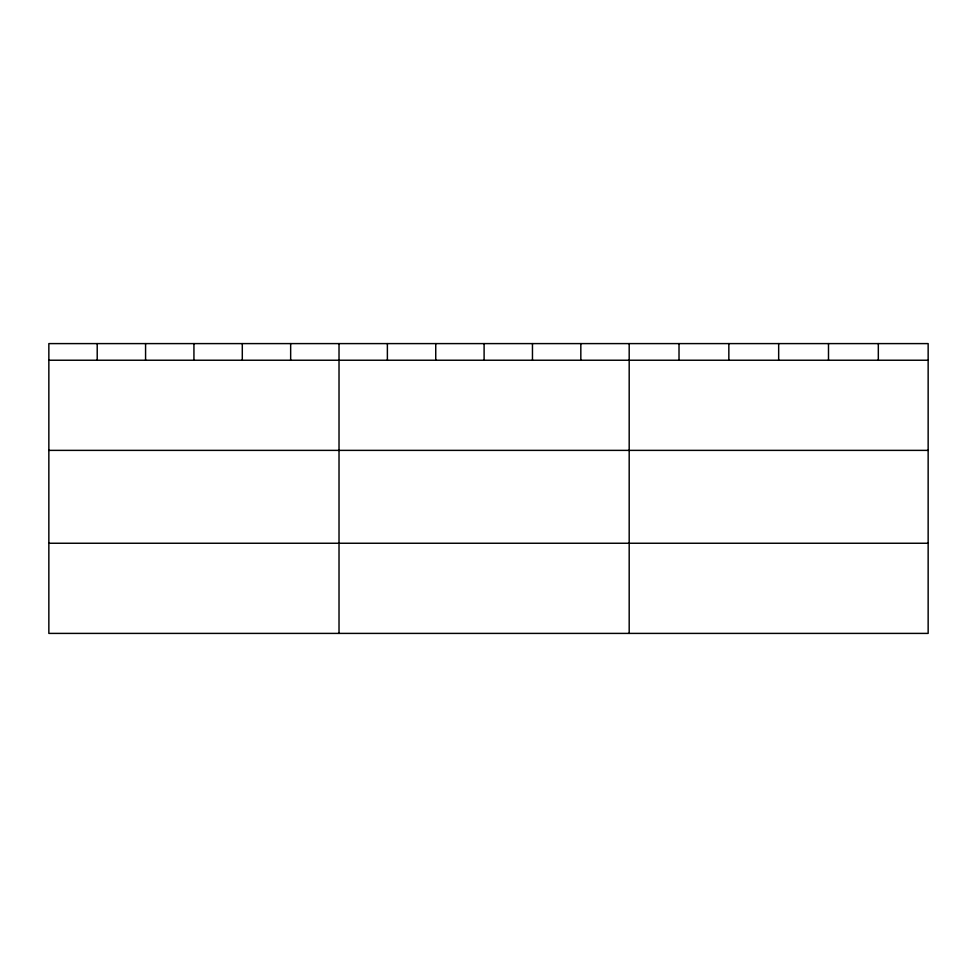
<?xml version="1.0" encoding="UTF-8"?>
<svg xmlns="http://www.w3.org/2000/svg" width="977" height="977" viewBox="0 0 977 977"><rect width="100%" height="100%" fill="white"/><g stroke="black" fill="none" stroke-linecap="round" stroke-linejoin="round"><path stroke-width="1.47" d="M928.15 360.232L928.15 633.401L48.85 633.401L48.85 343.599L928.15 343.599L928.15 360.232L48.85 360.232M48.85 450.373L928.15 450.373M48.85 543.249L928.15 543.249M878.323 343.599L878.323 360.232M828.496 343.599L828.496 360.232M778.669 343.599L778.669 360.232M728.842 343.599L728.842 360.232M679.015 343.599L679.015 360.232M629.188 343.599L629.188 633.401M580.827 343.599L580.827 360.232M532.465 343.599L532.465 360.232M484.103 343.599L484.103 360.232M435.742 343.599L435.742 360.232M387.38 343.599L387.38 360.232M339.019 343.599L339.019 633.401M290.657 343.599L290.657 360.232M242.296 343.599L242.296 360.232M193.935 343.599L193.935 360.232M145.573 343.599L145.573 360.232M97.211 343.599L97.211 360.232"/></g></svg>
